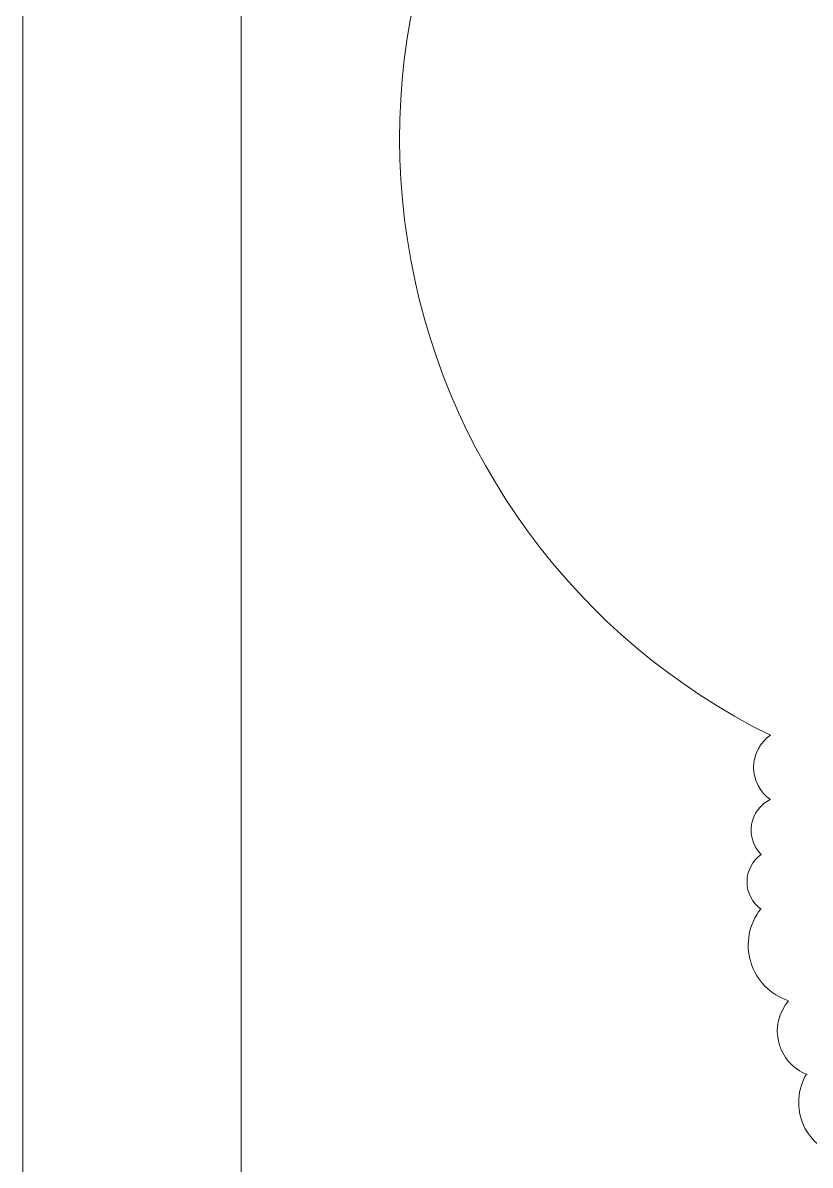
# Model space of a CAD drawing. Header units: inches. Extents: x 2602 to 127694, y 109 to 91908.
# Drawn here: x 2602 to 7203, y 25330 to 32002 of the extents above; entities that cross this region are included whole.
import ezdxf

# ---------------------------------------------------------------- set-up
doc = ezdxf.new("R2010")
doc.units = ezdxf.units.IN
doc.header["$MEASUREMENT"] = 0
doc.layers.add('PDF_Geometry', color=7, linetype='Continuous')

msp = doc.modelspace()

# ---------------------------------------------------------------- linework, layer by layer
at = {"layer": 'PDF_Geometry', "lineweight": 0}
msp.add_lwpolyline([(2602.3, 109.3), (89044.2, 109.3), (104569.2, 109.3), (127694.3, 109.3), (127694.3, 91907.8), (104569.2, 91907.8), (2602.3, 91907.8)], close=True, dxfattribs=at)
for points in [[(104569.2, 90631.8), (3878.2, 90631.8), (3878.2, 13354.6)], [(6968.1, 27839.8), (6968.1, 27839.8)], [(6968.1, 27465.8), (6968.1, 27465.8)], [(6912.4, 27144.4), (6912.4, 27144.4)], [(6912.4, 26822.9), (6912.4, 26822.9)], [(7073.1, 26288.3), (7073.1, 26288.3)], [(7181.4, 25858.6), (7181.4, 25858.6)]]:
    msp.add_lwpolyline(points, dxfattribs=at)
for points in [[(5950.1, 38255.7, 0.520537), (5949.2, 37881.1, 0.52054), (5948.5, 37561.6, 0.520542), (5949.6, 37081, 0.520564), (6055.9, 36757.3, 0.520534), (6057.5, 36329.6, 0.52054), (6057.6, 36008.6, 0.520564), (5949.2, 35686.7, 0.52054), (5949.6, 35365.1, 0.52057), (6002.9, 34937.9, 0.520539), (6003, 34132.7, 0.52057), (6970.2, 27841.2, 0.520537), (6969.6, 27466.2, 0.520564), (6916.9, 27145.2, 0.520538), (6916.9, 26825.4)], [(6913.9, 26827, 0.520569), (7077, 26290.1, 0.520567), (7184.6, 25860.1)], [(7181.6, 25862.7, 0.520571), (7397.4, 25379.5, 0.520574), (7664.7, 25005.7)]]:
    msp.add_lwpolyline(points, format="xyb", dxfattribs=at)

doc.saveas('drawing.dxf')
